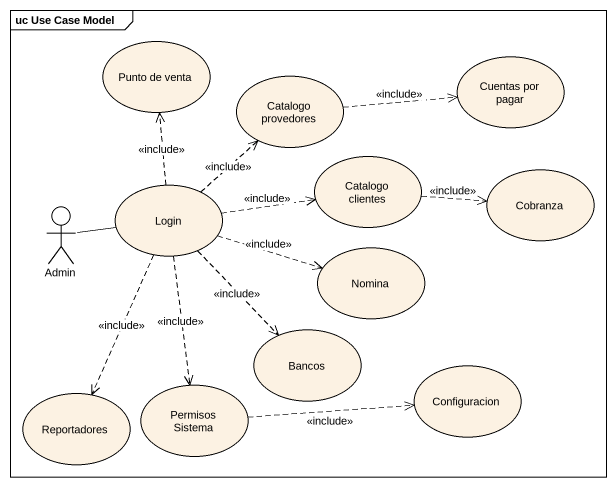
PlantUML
@startuml
mainframe uc Use Case Model
usecase "Punto de venta" as Punto_de_venta
usecase "Catalogo provedores" as Catalogo_provedores
usecase "Cuentas por pagar" as Cuentas_por_pagar
usecase Login
usecase "Catalogo clientes" as Catalogo_clientes
usecase Cobranza
actor Admin
usecase Nomina
usecase Bancos
usecase Configuracion
usecase Reportadores
usecase "Permisos Sistema" as Permisos_Sistema
Catalogo_provedores .right.> Cuentas_por_pagar : <<include>>
Login .up.> Punto_de_venta : <<include>>
Login .up.> Catalogo_provedores : <<include>>
Login .right.> Catalogo_clientes : <<include>>
Login .right.> Nomina : <<include>>
Login ..> Bancos : <<include>>
Login ..> Reportadores : <<include>>
Login ..> Permisos_Sistema : <<include>>
Catalogo_clientes .right.> Cobranza : <<include>>
Admin -right- Login
Permisos_Sistema .right.> Configuracion : <<include>>
@enduml
